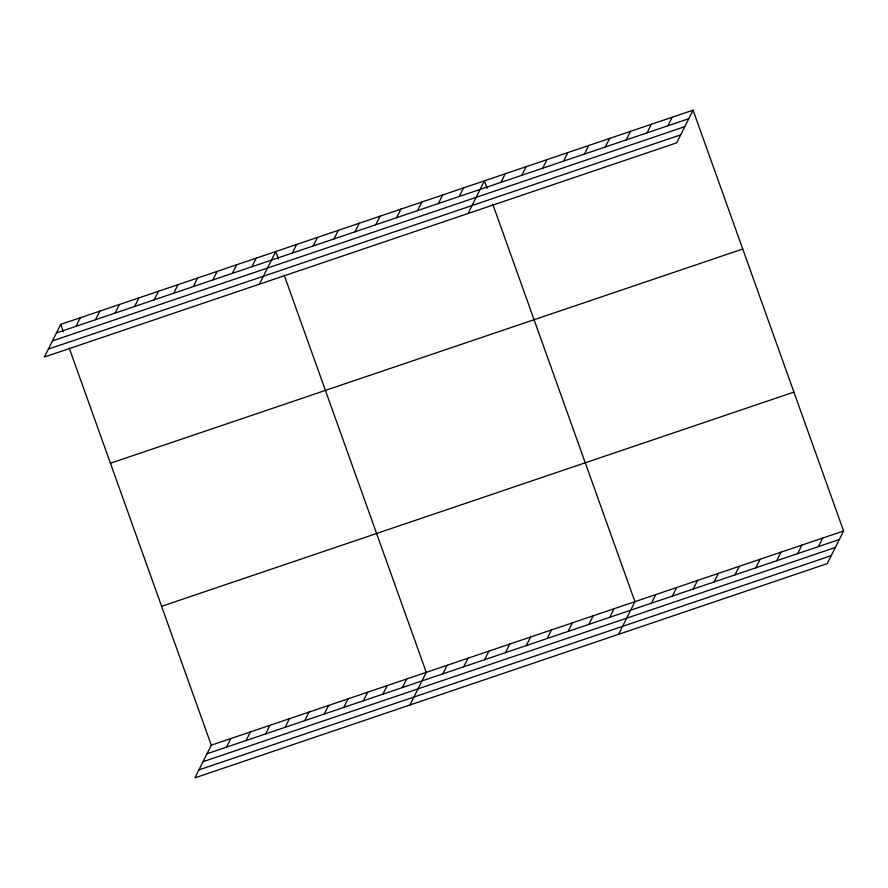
<?xml version="1.0" encoding="UTF-8"?>
<svg xmlns="http://www.w3.org/2000/svg" width="888" height="888" viewBox="0 0 888 888"><rect width="100%" height="100%" fill="white"/><g stroke="black" fill="none" stroke-linecap="round" stroke-linejoin="round"><path stroke-width="1.33" d="M693.062 110.156L60.75 324.375L44.4 357.031L676.712 142.813L693.062 110.156L843.6 530.969L827.25 563.625L194.938 777.844L211.288 745.187L843.6 530.969M76.013 326.318L80.297 317.76M95.549 319.702L99.845 311.133M115.096 313.076L119.381 304.517M134.643 306.449L138.928 297.891M154.19 299.833L158.475 291.275M173.726 293.207L178.022 284.648M193.273 286.591L197.558 278.033M212.82 279.964L217.105 271.406M232.367 273.349L236.652 264.791M251.903 266.722L256.199 258.164M259.385 284.193L275.735 251.537L278.399 258.985M292.319 253.036L296.603 244.478M313.187 245.965L317.471 237.407M334.055 238.894L338.339 230.336M354.911 231.824L359.207 223.265M375.779 224.753L380.075 216.195M396.647 217.682L400.932 209.124M417.515 210.623L421.8 202.053M438.383 203.552L442.668 194.983M459.251 196.481L463.536 187.912M468.054 213.497L484.404 180.852L487.068 188.289M500.976 182.34L505.272 173.782M226.54 747.13L230.836 738.572M521.844 175.269L526.129 166.711M246.087 740.514L250.372 731.945M542.712 168.198L546.997 159.64M265.634 733.888L269.919 725.33M563.58 161.128L567.865 152.57M285.181 727.272L289.466 718.703M584.448 154.057L588.733 145.499M304.717 720.645L309.013 712.087M605.316 146.986L609.601 138.428M324.264 714.03L328.549 705.461M626.173 139.927L630.469 131.357M343.811 707.403L348.096 698.845M647.041 132.856L651.337 124.287M363.359 700.776L367.643 692.218M382.894 694.161L387.19 685.603M667.909 125.785L672.194 117.227M402.442 687.534L406.726 678.976M409.923 705.005L426.273 672.36L284.171 275.102M442.857 673.848L447.141 665.29M463.725 666.777L468.009 658.219M484.582 659.706L488.877 651.148M505.45 652.636L509.734 644.078M526.318 645.565L530.602 637.007M547.186 638.505L551.47 629.936M568.054 631.435L572.338 622.865M588.922 624.364L593.206 615.795M609.779 617.293L614.074 608.735M618.581 634.321L634.942 601.664L492.829 204.407M651.515 603.152L655.799 594.594M672.383 596.081L676.667 587.523M693.25 589.01L697.535 580.452M714.119 581.94L718.403 573.382M734.987 574.88L739.271 566.311M755.843 567.809L760.139 559.24M776.711 560.739L780.996 552.17M797.579 553.668L801.864 545.11M818.447 546.597L822.732 538.039M56.466 332.945L688.777 118.715M52.481 340.892L684.792 126.662M48.385 349.084L680.696 134.854M110.434 463.247L742.745 249.017M161.616 606.326L793.928 392.096M207.004 753.757L839.315 539.527M203.019 761.704L835.331 547.474M198.912 769.896L831.235 555.666M60.75 324.375L63.414 331.823M69.175 347.941L211.288 745.187"/></g></svg>
